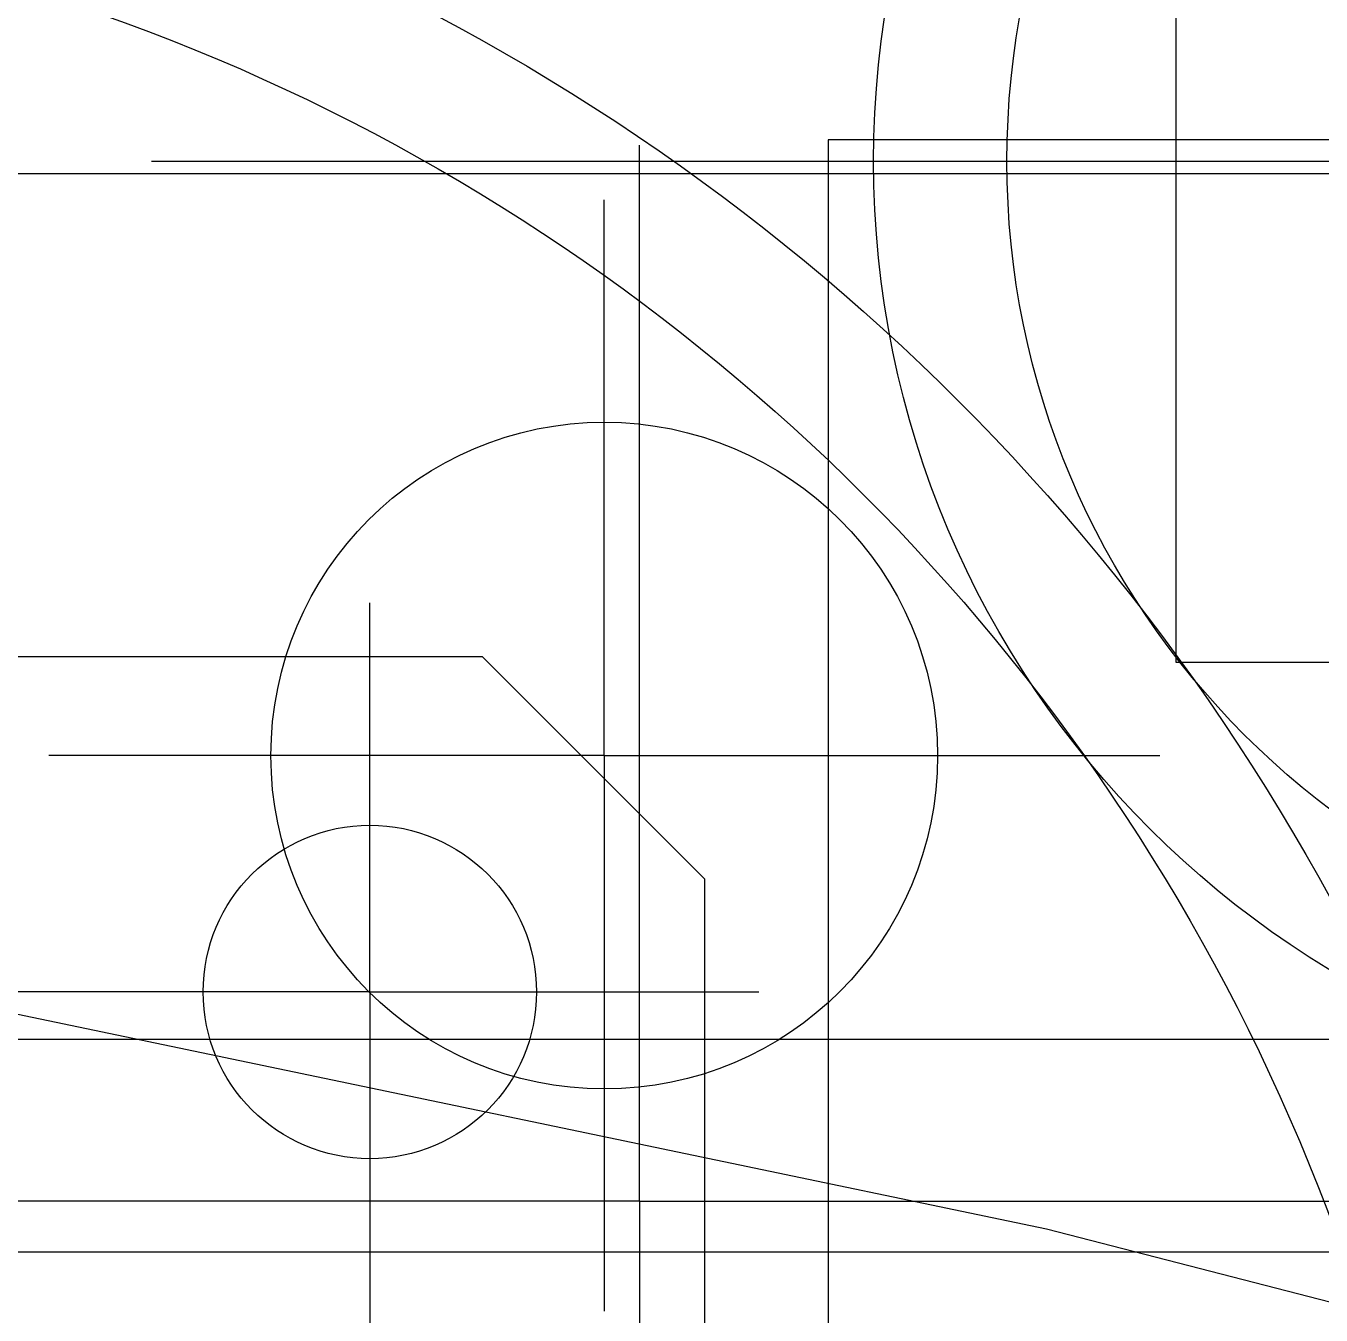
# Model space of a CAD drawing. Extents: x -381 to 213, y -63 to 250.
# Drawn here: x -112.65 to -101, y 18.19 to 29.79 of the extents above; entities that cross this region are included whole.
import ezdxf

# ---------------------------------------------------------------- set-up
doc = ezdxf.new("R2010")
doc.units = 0
doc.header["$MEASUREMENT"] = 0
for name, pattern in [('K5LT65535', [0]), ('K5LT_AXLED', [19.5, 15, -1.5, 1.5, -1.5]), ('K5LT_BASIC', [0])]:
    doc.linetypes.add(name, pattern=pattern)
doc.layers.add('Системный слой', color=7, linetype='Continuous')

# ---------------------------------------------------------------- blocks, each defined once
blk = doc.blocks.new('*U')
at = {"layer": 'Системный слой', "color": 30, "linetype": 'K5LT_AXLED'}
for p, q in [((-118.058, 12.608), (-118.058, 22.108)), ((104.62, 16.589), (104.62, 21.589)), ((104.62, 16.589), (104.62, 21.589)), ((-45.631, 14.164), (-45.631, 17.664)), ((104.62, 16.589), (99.62, 16.589)), ((104.62, 16.589), (99.62, 16.589)), ((104.62, 16.589), (109.62, 16.589)), ((104.62, 16.589), (104.62, 11.589)), ((104.62, 16.589), (109.62, 16.589)), ((104.62, 16.589), (104.62, 11.589)), ((-45.631, 14.164), (-49.131, 14.164)), ((-45.631, 14.164), (-42.131, 14.164)), ((-45.631, 14.164), (-45.631, 10.664)), ((-118.058, 12.608), (-127.558, 12.608)), ((-118.058, 12.608), (-108.558, 12.608)), ((-118.058, 12.608), (-118.058, 3.108)), ((-0.009, -0.168), (-23.159, -0.168)), ((-0.009, -0.168), (-21.809, -0.168)), ((-0.009, -0.168), (-9.309, -0.168))]:
    blk.add_line(p, q, dxfattribs=at)
at = {"layer": 'Системный слой', "color": 5, "linetype": 'K5LT_BASIC'}
for p, q in [((43.495, 21.831), (-41.505, 21.831)), ((-41.505, 21.831), (-41.505, -22.169)), ((-44.617, 17.179), (-63.617, 17.179)), ((-42.617, 15.179), (-44.617, 17.179)), ((-42.617, -3.821), (-42.617, 15.179)), ((-168.83, -0.277), (156.17, -0.277))]:
    blk.add_line(p, q, dxfattribs=at)
blk = doc.blocks.new('*F')
at = {"layer": 'Системный слой', "color": 5, "linetype": 'K5LT65535'}
for points in [[(-51.102, 49.761), (-128.234, 22.87), (-130.112, 20.429), (-130.112, 14.065), (-53.877, 14.065), (-43.829, 42.392), (-43.829, 45.933)], [(-2.296, 17.128), (-38.374, 17.128), (-38.374, 39.425), (-36.125, 41.674), (-4.114, 41.674), (-2.313, 39.736), (-2.296, 17.128)], [(128.857, 7.143), (119.127, 9.616), (108.601, 12.327), (95.602, 15.038), (84.677, 16.952), (74.549, 18.468), (64.596, 19.329)], [(61.31, -34.166), (-32.345, -34.121), (-47.082, -29.094), (-58.662, -6.988), (-60.958, -2.49), (-65.073, -0.385), (-75.983, 2.103), (-86.605, 2.103), (-95.888, 2.103), (-104.022, -0.385), (-108.998, -5.361), (-114.262, -13.687), (-130.243, -13.687), (-130.243, 12.152), (-51.58, 12.152), (-42.01, -15.983), (-39.427, -18.567), (-35.886, -20.385), (-31.867, -21.534), (54.835, -21.534), (57.084, -19.285), (57.084, 15.692), (64.596, 15.692), (64.622, 7.622)]]:
    blk.add_lwpolyline(points, dxfattribs=at)
at = {"layer": 'Системный слой', "color": 5, "linetype": 'K5LT_BASIC'}
for centre, radius in [((94.013, 5.981), 62.534), ((94.013, 5.981), 62.534), ((94.013, 5.981), 37.817), ((94.013, 5.981), 37.817), ((94.013, 5.981), 31.192), ((94.013, 5.981), 31.192), ((94.013, 5.982), 29.543), ((94.013, 5.982), 29.543), ((-0.009, -0.168), 21.15), ((-0.009, -0.168), 19.8), ((104.62, 16.589), 3), ((104.62, 16.589), 3), ((-45.631, 14.164), 1.5), ((-54.117, 5.679), 7.5), ((-54.117, 5.679), 6), ((-0.009, -0.168), 8.5), ((-0.009, -0.168), 7.3), ((-21.536, -16.111), 19.5), ((-21.536, -16.111), 18.3)]:
    blk.add_circle(centre, radius, dxfattribs=at)
at = {"layer": 'Системный слой'}
blk.add_blockref('*U', (0, 0), dxfattribs=at)
blk.add_blockref('*U', (0, 0), dxfattribs=at)
blk.add_blockref('*U', (0, 0), dxfattribs=at)
blk.add_blockref('*U', (0, 0), dxfattribs=at)
blk.add_blockref('*U', (0, 0), dxfattribs=at)
blk.add_blockref('*U', (0, 0), dxfattribs=at)
blk.add_blockref('*U', (0, 0), dxfattribs=at)
blk.add_blockref('*U', (0, 0), dxfattribs=at)
blk.add_blockref('*U', (0, 0), dxfattribs=at)
blk.add_blockref('*U', (0, 0), dxfattribs=at)
blk.add_blockref('*U', (0, 0), dxfattribs=at)
blk.add_blockref('*U', (0, 0), dxfattribs=at)
blk.add_blockref('*U', (0, 0), dxfattribs=at)
blk.add_blockref('*U', (0, 0), dxfattribs=at)
blk.add_blockref('*U', (0, 0), dxfattribs=at)
blk.add_blockref('*U', (0, 0), dxfattribs=at)
blk.add_blockref('*U', (0, 0), dxfattribs=at)
blk.add_blockref('*U', (0, 0), dxfattribs=at)
blk.add_blockref('*U', (0, 0), dxfattribs=at)
blk.add_blockref('*U', (0, 0), dxfattribs=at)
blk.add_blockref('*U', (0, 0), dxfattribs=at)
blk.add_blockref('*U', (0, 0), dxfattribs=at)
blk.add_blockref('*U', (0, 0), dxfattribs=at)
blk.add_blockref('*U', (0, 0), dxfattribs=at)
blk.add_blockref('*U', (0, 0), dxfattribs=at)
blk.add_blockref('*U', (0, 0), dxfattribs=at)
blk.add_blockref('*U', (0, 0), dxfattribs=at)
blk.add_blockref('*U', (0, 0), dxfattribs=at)
blk.add_blockref('*U', (0, 0), dxfattribs=at)
blk.add_blockref('*U', (0, 0), dxfattribs=at)
blk.add_blockref('*U', (0, 0), dxfattribs=at)
blk.add_blockref('*U', (0, 0), dxfattribs=at)
blk.add_blockref('*U', (0, 0), dxfattribs=at)
blk.add_blockref('*U', (0, 0), dxfattribs=at)
blk.add_blockref('*U', (0, 0), dxfattribs=at)
blk.add_blockref('*U', (0, 0), dxfattribs=at)
blk.add_blockref('*U', (0, 0), dxfattribs=at)
blk.add_blockref('*U', (0, 0), dxfattribs=at)
blk.add_blockref('*U', (0, 0), dxfattribs=at)
blk.add_blockref('*U', (0, 0), dxfattribs=at)
blk.add_blockref('*U', (0, 0), dxfattribs=at)
blk.add_blockref('*U', (0, 0), dxfattribs=at)
blk.add_blockref('*U', (0, 0), dxfattribs=at)
blk.add_blockref('*U', (0, 0), dxfattribs=at)
blk.add_blockref('*U', (0, 0), dxfattribs=at)
blk.add_blockref('*U', (0, 0), dxfattribs=at)
blk.add_blockref('*U', (0, 0), dxfattribs=at)
blk.add_blockref('*U', (0, 0), dxfattribs=at)
blk.add_blockref('*U', (0, 0), dxfattribs=at)
blk.add_blockref('*U', (0, 0), dxfattribs=at)
blk.add_blockref('*U', (0, 0), dxfattribs=at)
blk.add_blockref('*U', (0, 0), dxfattribs=at)
blk.add_blockref('*U', (0, 0), dxfattribs=at)
blk.add_blockref('*U', (0, 0), dxfattribs=at)
blk.add_blockref('*U', (0, 0), dxfattribs=at)
blk.add_blockref('*U', (0, 0), dxfattribs=at)
blk.add_blockref('*U', (0, 0), dxfattribs=at)
blk.add_blockref('*U', (0, 0), dxfattribs=at)
blk.add_blockref('*U', (0, 0), dxfattribs=at)
blk.add_blockref('*U', (0, 0), dxfattribs=at)
blk.add_blockref('*U', (0, 0), dxfattribs=at)
blk.add_blockref('*U', (0, 0), dxfattribs=at)
blk.add_blockref('*U', (0, 0), dxfattribs=at)
blk.add_blockref('*U', (0, 0), dxfattribs=at)
blk.add_blockref('*U', (0, 0), dxfattribs=at)
blk.add_blockref('*U', (0, 0), dxfattribs=at)
blk.add_blockref('*U', (0, 0), dxfattribs=at)
blk.add_blockref('*U', (0, 0), dxfattribs=at)
blk.add_blockref('*U', (0, 0), dxfattribs=at)
blk.add_blockref('*U', (0, 0), dxfattribs=at)
blk.add_blockref('*U', (0, 0), dxfattribs=at)
blk.add_blockref('*U', (0, 0), dxfattribs=at)
blk.add_blockref('*U', (0, 0), dxfattribs=at)
blk.add_blockref('*U', (0, 0), dxfattribs=at)
blk.add_blockref('*U', (0, 0), dxfattribs=at)
blk.add_blockref('*U', (0, 0), dxfattribs=at)
blk.add_blockref('*U', (0, 0), dxfattribs=at)
blk.add_blockref('*U', (0, 0), dxfattribs=at)
blk.add_blockref('*U', (0, 0), dxfattribs=at)
blk.add_blockref('*U', (0, 0), dxfattribs=at)
blk.add_blockref('*U', (0, 0), dxfattribs=at)
blk.add_blockref('*U', (0, 0), dxfattribs=at)
blk.add_blockref('*U', (0, 0), dxfattribs=at)
blk.add_blockref('*U', (0, 0), dxfattribs=at)
blk.add_blockref('*U', (0, 0), dxfattribs=at)
blk.add_blockref('*U', (0, 0), dxfattribs=at)
blk.add_blockref('*U', (0, 0), dxfattribs=at)
blk.add_blockref('*U', (0, 0), dxfattribs=at)
blk.add_blockref('*U', (0, 0), dxfattribs=at)
blk.add_blockref('*U', (0, 0), dxfattribs=at)
blk.add_blockref('*U', (0, 0), dxfattribs=at)
blk.add_blockref('*U', (0, 0), dxfattribs=at)
blk.add_blockref('*U', (0, 0), dxfattribs=at)
blk.add_blockref('*U', (0, 0), dxfattribs=at)
blk.add_blockref('*U', (0, 0), dxfattribs=at)
blk.add_blockref('*U', (0, 0), dxfattribs=at)
blk.add_blockref('*U', (0, 0), dxfattribs=at)
blk.add_blockref('*U', (0, 0), dxfattribs=at)
blk.add_blockref('*U', (0, 0), dxfattribs=at)
blk.add_blockref('*U', (0, 0), dxfattribs=at)
blk.add_blockref('*U', (0, 0), dxfattribs=at)
blk.add_blockref('*U', (0, 0), dxfattribs=at)
blk.add_blockref('*U', (0, 0), dxfattribs=at)
blk.add_blockref('*U', (0, 0), dxfattribs=at)
blk.add_blockref('*U', (0, 0), dxfattribs=at)
blk.add_blockref('*U', (0, 0), dxfattribs=at)
blk.add_blockref('*U', (0, 0), dxfattribs=at)
blk.add_blockref('*U', (0, 0), dxfattribs=at)
blk.add_blockref('*U', (0, 0), dxfattribs=at)
blk.add_blockref('*U', (0, 0), dxfattribs=at)
blk.add_blockref('*U', (0, 0), dxfattribs=at)
blk.add_blockref('*U', (0, 0), dxfattribs=at)
blk.add_blockref('*U', (0, 0), dxfattribs=at)
blk.add_blockref('*U', (0, 0), dxfattribs=at)
blk.add_blockref('*U', (0, 0), dxfattribs=at)
blk.add_blockref('*U', (0, 0), dxfattribs=at)
blk.add_blockref('*U', (0, 0), dxfattribs=at)
blk.add_blockref('*U', (0, 0), dxfattribs=at)
blk.add_blockref('*U', (0, 0), dxfattribs=at)
blk.add_blockref('*U', (0, 0), dxfattribs=at)
blk.add_blockref('*U', (0, 0), dxfattribs=at)
blk.add_blockref('*U', (0, 0), dxfattribs=at)
blk.add_blockref('*U', (0, 0), dxfattribs=at)
blk.add_blockref('*U', (0, 0), dxfattribs=at)
blk.add_blockref('*U', (0, 0), dxfattribs=at)
blk.add_blockref('*U', (0, 0), dxfattribs=at)
blk.add_blockref('*U', (0, 0), dxfattribs=at)
blk.add_blockref('*U', (0, 0), dxfattribs=at)
blk.add_blockref('*U', (0, 0), dxfattribs=at)
blk.add_blockref('*U', (0, 0), dxfattribs=at)
blk.add_blockref('*U', (0, 0), dxfattribs=at)
blk.add_blockref('*U', (0, 0), dxfattribs=at)
blk.add_blockref('*U', (0, 0), dxfattribs=at)
blk.add_blockref('*U', (0, 0), dxfattribs=at)
blk.add_blockref('*U', (0, 0), dxfattribs=at)
blk.add_blockref('*U', (0, 0), dxfattribs=at)
blk.add_blockref('*U', (0, 0), dxfattribs=at)
blk.add_blockref('*U', (0, 0), dxfattribs=at)
blk.add_blockref('*U', (0, 0), dxfattribs=at)
blk.add_blockref('*U', (0, 0), dxfattribs=at)
blk.add_blockref('*U', (0, 0), dxfattribs=at)
blk.add_blockref('*U', (0, 0), dxfattribs=at)
blk.add_blockref('*U', (0, 0), dxfattribs=at)
blk.add_blockref('*U', (0, 0), dxfattribs=at)
blk.add_blockref('*U', (0, 0), dxfattribs=at)
blk.add_blockref('*U', (0, 0), dxfattribs=at)
blk.add_blockref('*U', (0, 0), dxfattribs=at)
blk.add_blockref('*U', (0, 0), dxfattribs=at)
blk.add_blockref('*U', (0, 0), dxfattribs=at)
blk.add_blockref('*U', (0, 0), dxfattribs=at)
blk.add_blockref('*U', (0, 0), dxfattribs=at)
blk.add_blockref('*U', (0, 0), dxfattribs=at)
blk.add_blockref('*U', (0, 0), dxfattribs=at)
blk.add_blockref('*U', (0, 0), dxfattribs=at)
blk.add_blockref('*U', (0, 0), dxfattribs=at)
blk.add_blockref('*U', (0, 0), dxfattribs=at)
blk.add_blockref('*U', (0, 0), dxfattribs=at)
blk.add_blockref('*U', (0, 0), dxfattribs=at)
blk.add_blockref('*U', (0, 0), dxfattribs=at)
blk.add_blockref('*U', (0, 0), dxfattribs=at)
blk.add_blockref('*U', (0, 0), dxfattribs=at)
blk.add_blockref('*U', (0, 0), dxfattribs=at)
blk.add_blockref('*U', (0, 0), dxfattribs=at)
blk.add_blockref('*U', (0, 0), dxfattribs=at)
blk.add_blockref('*U', (0, 0), dxfattribs=at)
blk.add_blockref('*U', (0, 0), dxfattribs=at)
blk.add_blockref('*U', (0, 0), dxfattribs=at)
blk.add_blockref('*U', (0, 0), dxfattribs=at)
blk.add_blockref('*U', (0, 0), dxfattribs=at)
blk.add_blockref('*U', (0, 0), dxfattribs=at)
blk.add_blockref('*U', (0, 0), dxfattribs=at)
blk.add_blockref('*U', (0, 0), dxfattribs=at)
blk.add_blockref('*U', (0, 0), dxfattribs=at)
blk.add_blockref('*U', (0, 0), dxfattribs=at)
blk.add_blockref('*U', (0, 0), dxfattribs=at)
blk.add_blockref('*U', (0, 0), dxfattribs=at)
blk.add_blockref('*U', (0, 0), dxfattribs=at)
blk.add_blockref('*U', (0, 0), dxfattribs=at)
blk.add_blockref('*U', (0, 0), dxfattribs=at)
blk.add_blockref('*U', (0, 0), dxfattribs=at)
blk.add_blockref('*U', (0, 0), dxfattribs=at)
blk.add_blockref('*U', (0, 0), dxfattribs=at)
blk.add_blockref('*U', (0, 0), dxfattribs=at)
blk.add_blockref('*U', (0, 0), dxfattribs=at)
blk.add_blockref('*U', (0, 0), dxfattribs=at)
blk.add_blockref('*U', (0, 0), dxfattribs=at)
blk.add_blockref('*U', (0, 0), dxfattribs=at)
blk.add_blockref('*U', (0, 0), dxfattribs=at)
blk.add_blockref('*U', (0, 0), dxfattribs=at)
blk.add_blockref('*U', (0, 0), dxfattribs=at)
blk.add_blockref('*U', (0, 0), dxfattribs=at)
blk.add_blockref('*U', (0, 0), dxfattribs=at)
blk.add_blockref('*U', (0, 0), dxfattribs=at)
blk.add_blockref('*U', (0, 0), dxfattribs=at)
blk.add_blockref('*U', (0, 0), dxfattribs=at)
blk.add_blockref('*U', (0, 0), dxfattribs=at)
blk.add_blockref('*U', (0, 0), dxfattribs=at)
blk.add_blockref('*U', (0, 0), dxfattribs=at)
blk.add_blockref('*U', (0, 0), dxfattribs=at)
blk.add_blockref('*U', (0, 0), dxfattribs=at)
blk.add_blockref('*U', (0, 0), dxfattribs=at)
blk.add_blockref('*U', (0, 0), dxfattribs=at)
blk.add_blockref('*U', (0, 0), dxfattribs=at)
blk.add_blockref('*U', (0, 0), dxfattribs=at)
blk.add_blockref('*U', (0, 0), dxfattribs=at)
blk.add_blockref('*U', (0, 0), dxfattribs=at)
blk.add_blockref('*U', (0, 0), dxfattribs=at)

msp = doc.modelspace()

# ---------------------------------------------------------------- block references
at = {"layer": 'Системный слой'}
for p in [(-96.515, 28.741), (-63.927, 6.935), (-212.068, 6.637), (10.927, 6.609)]:
    msp.add_blockref('*F', p, dxfattribs=at)

doc.saveas('drawing.dxf')
